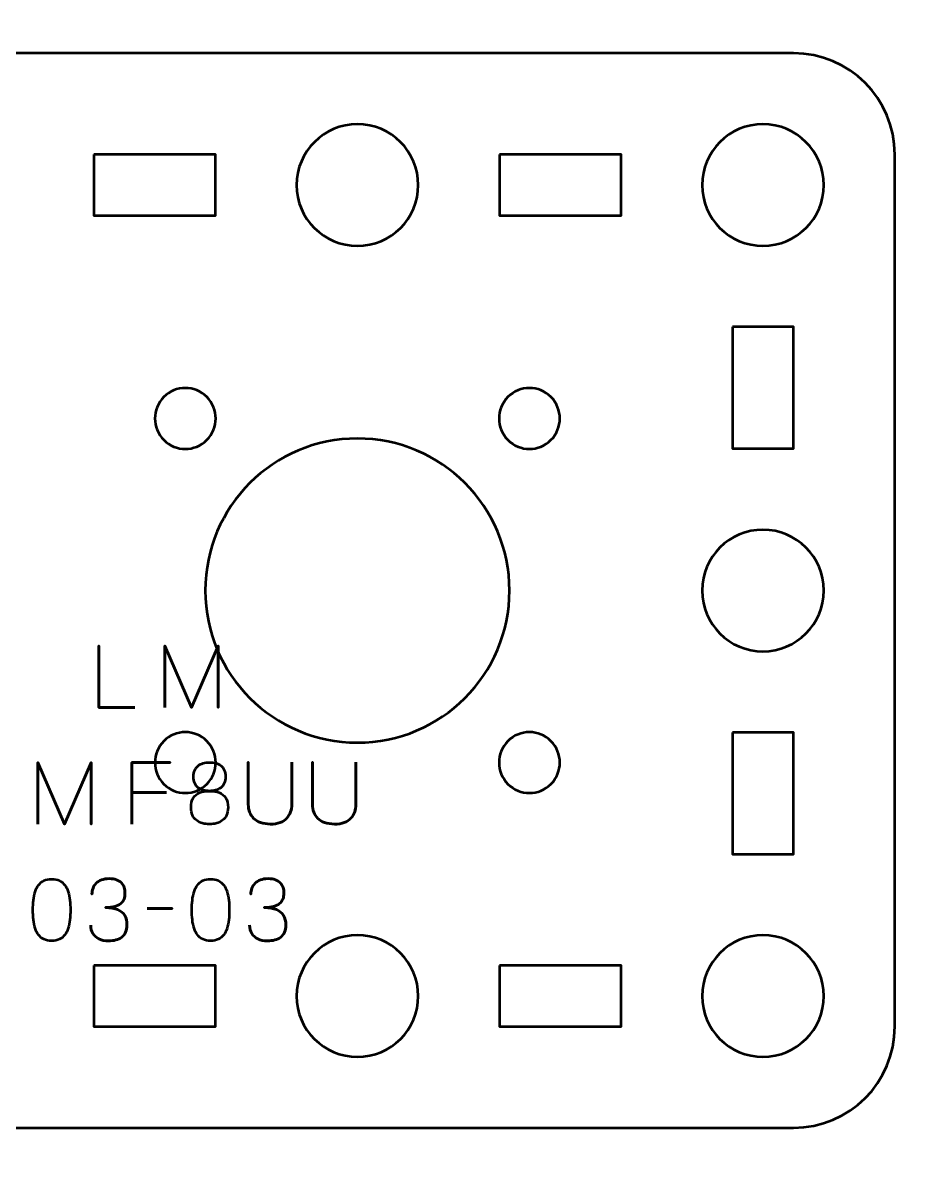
# Model space of a CAD drawing. Header units: centimetres. Extents: x -21 to 0, y -29.7 to 0.
# Drawn here: x -17.75 to -13.3, y -22.77 to -17.15 of the extents above; entities that cross this region are included whole.
import ezdxf

# ---------------------------------------------------------------- set-up
doc = ezdxf.new("R2010")
doc.units = ezdxf.units.CM
doc.header["$MEASUREMENT"] = 0
doc.layers.add('Layer 1', color=7, linetype='Continuous')

msp = doc.modelspace()

# ---------------------------------------------------------------- linework, layer by layer
at = {"layer": 'Layer 1', "color": 22, "lineweight": 53}
msp.add_open_spline([(-21.00003, -29.19995), (-21.00003, -29.19995), (-21.00003, -0.49992), (-21.00003, -0.49992), (-21.00003, -0.49992), (-21.00003, -0.22295), (-20.77694, 0.00004), (-20.49994, 0.00004), (-20.49994, 0.00004), (-20.49994, 0.00004), (-0.50008, 0.00004), (-0.50008, 0.00004), (-0.50008, 0.00004), (-0.22294, 0.00004), (0.00002, -0.22295), (0.00002, -0.49992), (0.00002, -0.49992), (0.00002, -0.49992), (0.00002, -29.19995), (0.00002, -29.19995), (0.00002, -29.19995), (0.00002, -29.47695), (-0.22294, -29.70004), (-0.50008, -29.70004), (-0.50008, -29.70004), (-0.50008, -29.70004), (-20.49994, -29.70004), (-20.49994, -29.70004), (-20.49994, -29.70004), (-20.77694, -29.70004), (-21.00003, -29.47695), (-21.00003, -29.19995)], degree=3, knots=[0, 0, 0, 0, 0.125, 0.125, 0.125, 0.125, 0.25, 0.25, 0.25, 0.25, 0.375, 0.375, 0.375, 0.375, 0.5, 0.5, 0.5, 0.5, 0.625, 0.625, 0.625, 0.625, 0.75, 0.75, 0.75, 0.75, 0.875, 0.875, 0.875, 0.875, 1, 1, 1, 1], dxfattribs=at)
at = {"layer": 'Layer 1', "color": 114, "lineweight": 53}
msp.add_open_spline([(-18.24994, -17.3), (-18.24994, -17.3), (-13.95007, -17.3), (-13.95007, -17.3), (-13.95007, -17.3), (-13.67293, -17.3), (-13.44997, -17.52309), (-13.44997, -17.80009), (-13.44997, -17.80009), (-13.44997, -17.80009), (-13.44997, -22.09996), (-13.44997, -22.09996), (-13.44997, -22.09996), (-13.44997, -22.3771), (-13.67293, -22.60006), (-13.95007, -22.60006), (-13.95007, -22.60006), (-13.95007, -22.60006), (-18.24994, -22.60006), (-18.24994, -22.60006), (-18.24994, -22.60006), (-18.52694, -22.60006), (-18.75003, -22.3771), (-18.75003, -22.09996), (-18.75003, -22.09996), (-18.75003, -22.09996), (-18.75003, -17.80009), (-18.75003, -17.80009), (-18.75003, -17.80009), (-18.75003, -17.52309), (-18.52694, -17.3), (-18.24994, -17.3)], degree=3, knots=[0, 0, 0, 0, 0.125, 0.125, 0.125, 0.125, 0.25, 0.25, 0.25, 0.25, 0.375, 0.375, 0.375, 0.375, 0.5, 0.5, 0.5, 0.5, 0.625, 0.625, 0.625, 0.625, 0.75, 0.75, 0.75, 0.75, 0.875, 0.875, 0.875, 0.875, 1, 1, 1, 1], dxfattribs=at)
at = {"layer": 'Layer 1', "lineweight": 53}
for points in [[(-15.79993, -17.95003), (-15.79993, -18.1158), (-15.9343, -18.25003), (-16.09993, -18.25003), (-16.09993, -18.25003), (-16.2657, -18.25003), (-16.39993, -18.1158), (-16.39993, -17.95003), (-16.39993, -17.95003), (-16.39993, -17.78436), (-16.2657, -17.65002), (-16.09993, -17.65002), (-16.09993, -17.65002), (-15.9343, -17.65002), (-15.79993, -17.78436), (-15.79993, -17.95003)], [(-13.8, -17.95003), (-13.8, -18.1158), (-13.93433, -18.25003), (-14.1, -18.25003), (-14.1, -18.25003), (-14.26563, -18.25003), (-14.4, -18.1158), (-14.4, -17.95003), (-14.4, -17.95003), (-14.4, -17.78436), (-14.26563, -17.65002), (-14.1, -17.65002), (-14.1, -17.65002), (-13.93433, -17.65002), (-13.8, -17.78436), (-13.8, -17.95003)], [(-17.39999, -17.80009), (-17.39999, -17.80009), (-16.79998, -17.80009), (-16.79998, -17.80009), (-16.79998, -17.80009), (-16.79998, -17.80009), (-16.79998, -18.1001), (-16.79998, -18.1001), (-16.79998, -18.1001), (-16.79998, -18.1001), (-17.39999, -18.1001), (-17.39999, -18.1001), (-17.39999, -18.1001), (-17.39999, -18.1001), (-17.39999, -17.80009), (-17.39999, -17.80009)], [(-15.40002, -17.80009), (-15.40002, -17.80009), (-14.80002, -17.80009), (-14.80002, -17.80009), (-14.80002, -17.80009), (-14.80002, -17.80009), (-14.80002, -18.1001), (-14.80002, -18.1001), (-14.80002, -18.1001), (-14.80002, -18.1001), (-15.40002, -18.1001), (-15.40002, -18.1001), (-15.40002, -18.1001), (-15.40002, -18.1001), (-15.40002, -17.80009), (-15.40002, -17.80009)], [(-14.25007, -18.65004), (-14.25007, -18.65004), (-13.95007, -18.65004), (-13.95007, -18.65004), (-13.95007, -18.65004), (-13.95007, -18.65004), (-13.95007, -19.25005), (-13.95007, -19.25005), (-13.95007, -19.25005), (-13.95007, -19.25005), (-14.25007, -19.25005), (-14.25007, -19.25005), (-14.25007, -19.25005), (-14.25007, -19.25005), (-14.25007, -18.65004), (-14.25007, -18.65004)], [(-15.34993, -19.9501), (-15.34993, -20.36417), (-15.68586, -20.7001), (-16.09993, -20.7001), (-16.09993, -20.7001), (-16.51435, -20.7001), (-16.84993, -20.36417), (-16.84993, -19.9501), (-16.84993, -19.9501), (-16.84993, -19.53568), (-16.51435, -19.2001), (-16.09993, -19.2001), (-16.09993, -19.2001), (-15.68586, -19.2001), (-15.34993, -19.53568), (-15.34993, -19.9501)], [(-13.8, -19.9501), (-13.8, -20.11573), (-13.93433, -20.2501), (-14.1, -20.2501), (-14.1, -20.2501), (-14.26563, -20.2501), (-14.4, -20.11573), (-14.4, -19.9501), (-14.4, -19.9501), (-14.4, -19.78433), (-14.26563, -19.6501), (-14.1, -19.6501), (-14.1, -19.6501), (-13.93433, -19.6501), (-13.8, -19.78433), (-13.8, -19.9501)], [(-14.25007, -20.65001), (-14.25007, -20.65001), (-13.95007, -20.65001), (-13.95007, -20.65001), (-13.95007, -20.65001), (-13.95007, -20.65001), (-13.95007, -21.25001), (-13.95007, -21.25001), (-13.95007, -21.25001), (-13.95007, -21.25001), (-14.25007, -21.25001), (-14.25007, -21.25001), (-14.25007, -21.25001), (-14.25007, -21.25001), (-14.25007, -20.65001), (-14.25007, -20.65001)], [(-15.79993, -21.95003), (-15.79993, -22.1157), (-15.9343, -22.25003), (-16.09993, -22.25003), (-16.09993, -22.25003), (-16.2657, -22.25003), (-16.39993, -22.1157), (-16.39993, -21.95003), (-16.39993, -21.95003), (-16.39993, -21.7844), (-16.2657, -21.65003), (-16.09993, -21.65003), (-16.09993, -21.65003), (-15.9343, -21.65003), (-15.79993, -21.7844), (-15.79993, -21.95003)], [(-13.8, -21.95003), (-13.8, -22.1157), (-13.93433, -22.25003), (-14.1, -22.25003), (-14.1, -22.25003), (-14.26563, -22.25003), (-14.4, -22.1157), (-14.4, -21.95003), (-14.4, -21.95003), (-14.4, -21.7844), (-14.26563, -21.65003), (-14.1, -21.65003), (-14.1, -21.65003), (-13.93433, -21.65003), (-13.8, -21.7844), (-13.8, -21.95003)], [(-17.39999, -21.79996), (-17.39999, -21.79996), (-16.79998, -21.79996), (-16.79998, -21.79996), (-16.79998, -21.79996), (-16.79998, -21.79996), (-16.79998, -22.09996), (-16.79998, -22.09996), (-16.79998, -22.09996), (-16.79998, -22.09996), (-17.39999, -22.09996), (-17.39999, -22.09996), (-17.39999, -22.09996), (-17.39999, -22.09996), (-17.39999, -21.79996), (-17.39999, -21.79996)], [(-15.40002, -21.79996), (-15.40002, -21.79996), (-14.80002, -21.79996), (-14.80002, -21.79996), (-14.80002, -21.79996), (-14.80002, -21.79996), (-14.80002, -22.09996), (-14.80002, -22.09996), (-14.80002, -22.09996), (-14.80002, -22.09996), (-15.40002, -22.09996), (-15.40002, -22.09996), (-15.40002, -22.09996), (-15.40002, -22.09996), (-15.40002, -21.79996), (-15.40002, -21.79996)]]:
    msp.add_open_spline(points, degree=3, knots=[0, 0, 0, 0, 0.25, 0.25, 0.25, 0.25, 0.5, 0.5, 0.5, 0.5, 0.75, 0.75, 0.75, 0.75, 1, 1, 1, 1], dxfattribs=at)
at = {"layer": 'Layer 1', "color": 250, "lineweight": 53}
for points in [[(-16.84247, -18.99545), (-16.7839, -19.05401), (-16.7839, -19.14901), (-16.84247, -19.20758), (-16.84247, -19.20758), (-16.90104, -19.26615), (-16.99604, -19.26615), (-17.0546, -19.20758), (-17.0546, -19.20758), (-17.11317, -19.14901), (-17.11317, -19.05401), (-17.0546, -18.99545), (-17.0546, -18.99545), (-16.99604, -18.93688), (-16.90104, -18.93688), (-16.84247, -18.99545)], [(-15.35755, -18.99545), (-15.29898, -18.93688), (-15.20398, -18.93688), (-15.14542, -18.99545), (-15.14542, -18.99545), (-15.08685, -19.05402), (-15.08685, -19.14901), (-15.14542, -19.20758), (-15.14542, -19.20758), (-15.20398, -19.26615), (-15.29898, -19.26615), (-15.35755, -19.20758), (-15.35755, -19.20758), (-15.41612, -19.14901), (-15.41612, -19.05402), (-15.35755, -18.99545)], [(-17.0546, -20.6925), (-16.99604, -20.63393), (-16.90104, -20.63393), (-16.84247, -20.6925), (-16.84247, -20.6925), (-16.7839, -20.75107), (-16.7839, -20.84607), (-16.84247, -20.90463), (-16.84247, -20.90463), (-16.90104, -20.9632), (-16.99604, -20.9632), (-17.0546, -20.90463), (-17.0546, -20.90463), (-17.11317, -20.84607), (-17.11317, -20.75107), (-17.0546, -20.6925)], [(-15.14542, -20.6925), (-15.08685, -20.75107), (-15.08685, -20.84607), (-15.14542, -20.90463), (-15.14542, -20.90463), (-15.20399, -20.9632), (-15.29898, -20.9632), (-15.35755, -20.90463), (-15.35755, -20.90463), (-15.41612, -20.84607), (-15.41612, -20.75107), (-15.35755, -20.6925), (-15.35755, -20.6925), (-15.29898, -20.63393), (-15.20399, -20.63393), (-15.14542, -20.6925)]]:
    msp.add_open_spline(points, degree=3, knots=[0, 0, 0, 0, 0.25, 0.25, 0.25, 0.25, 0.5, 0.5, 0.5, 0.5, 0.75, 0.75, 0.75, 0.75, 1, 1, 1, 1], dxfattribs=at)
at = {"layer": 'Layer 1', "color": 30, "lineweight": 53}
for points, knots in [([(-17.19673, -20.52733), (-17.19673, -20.52733), (-17.37495, -20.52733), (-17.37495, -20.52733), (-17.37495, -20.52733), (-17.37495, -20.52733), (-17.37495, -20.22211), (-17.37495, -20.22211), (-17.37495, -20.22211), (-17.37495, -20.22211), (-17.37495, -20.52733), (-17.37495, -20.52733), (-17.37495, -20.52733), (-17.37495, -20.52733), (-17.19673, -20.52733), (-17.19673, -20.52733)], [0, 0, 0, 0, 0.25, 0.25, 0.25, 0.25, 0.5, 0.5, 0.5, 0.5, 0.75, 0.75, 0.75, 0.75, 1, 1, 1, 1]), ([(-17.04899, -20.52733), (-17.04899, -20.52733), (-17.04899, -20.22211), (-17.04899, -20.22211), (-17.04899, -20.22211), (-17.04899, -20.22211), (-16.91776, -20.52733), (-16.91776, -20.52733), (-16.91776, -20.52733), (-16.91776, -20.52733), (-16.7861, -20.22211), (-16.7861, -20.22211), (-16.7861, -20.22211), (-16.7861, -20.22211), (-16.7861, -20.52733), (-16.7861, -20.52733), (-16.7861, -20.52733), (-16.7861, -20.52733), (-16.7861, -20.22211), (-16.7861, -20.22211), (-16.7861, -20.22211), (-16.7861, -20.22211), (-16.91776, -20.52733), (-16.91776, -20.52733), (-16.91776, -20.52733), (-16.91776, -20.52733), (-17.04899, -20.22211), (-17.04899, -20.22211), (-17.04899, -20.22211), (-17.04899, -20.22211), (-17.04899, -20.52733), (-17.04899, -20.52733)], [0, 0, 0, 0, 0.125, 0.125, 0.125, 0.125, 0.25, 0.25, 0.25, 0.25, 0.375, 0.375, 0.375, 0.375, 0.5, 0.5, 0.5, 0.5, 0.625, 0.625, 0.625, 0.625, 0.75, 0.75, 0.75, 0.75, 0.875, 0.875, 0.875, 0.875, 1, 1, 1, 1]), ([(-17.67531, -21.10264), (-17.67531, -21.10264), (-17.67531, -20.79742), (-17.67531, -20.79742), (-17.67531, -20.79742), (-17.67531, -20.79742), (-17.54408, -21.10264), (-17.54408, -21.10264), (-17.54408, -21.10264), (-17.54408, -21.10264), (-17.41242, -20.79742), (-17.41242, -20.79742), (-17.41242, -20.79742), (-17.41242, -20.79742), (-17.41242, -21.10264), (-17.41242, -21.10264), (-17.41242, -21.10264), (-17.41242, -21.10264), (-17.41242, -20.79742), (-17.41242, -20.79742), (-17.41242, -20.79742), (-17.41242, -20.79742), (-17.54408, -21.10264), (-17.54408, -21.10264), (-17.54408, -21.10264), (-17.54408, -21.10264), (-17.67531, -20.79742), (-17.67531, -20.79742), (-17.67531, -20.79742), (-17.67531, -20.79742), (-17.67531, -21.10264), (-17.67531, -21.10264)], [0, 0, 0, 0, 0.125, 0.125, 0.125, 0.125, 0.25, 0.25, 0.25, 0.25, 0.375, 0.375, 0.375, 0.375, 0.5, 0.5, 0.5, 0.5, 0.625, 0.625, 0.625, 0.625, 0.75, 0.75, 0.75, 0.75, 0.875, 0.875, 0.875, 0.875, 1, 1, 1, 1]), ([(-17.21261, -21.10264), (-17.21261, -21.10264), (-17.21261, -20.79742), (-17.21261, -20.79742), (-17.21261, -20.79742), (-17.21261, -20.79742), (-17.02338, -20.79742), (-17.02338, -20.79742), (-17.02338, -20.79742), (-17.02338, -20.79742), (-17.21261, -20.79742), (-17.21261, -20.79742), (-17.21261, -20.79742), (-17.21261, -20.79742), (-17.21261, -21.10264), (-17.21261, -21.10264)], [0, 0, 0, 0, 0.25, 0.25, 0.25, 0.25, 0.5, 0.5, 0.5, 0.5, 0.75, 0.75, 0.75, 0.75, 1, 1, 1, 1]), ([(-16.82949, -20.93881), (-16.81863, -20.93881), (-16.80847, -20.93754), (-16.79894, -20.935), (-16.79894, -20.935), (-16.78949, -20.93239), (-16.78116, -20.9283), (-16.7739, -20.92272), (-16.7739, -20.92272), (-16.7667, -20.91715), (-16.76106, -20.90988), (-16.75696, -20.90092), (-16.75696, -20.90092), (-16.75287, -20.89203), (-16.75083, -20.88124), (-16.75076, -20.86854), (-16.75076, -20.86854), (-16.75083, -20.85584), (-16.7528, -20.84497), (-16.75668, -20.83594), (-16.75668, -20.83594), (-16.76056, -20.82691), (-16.76607, -20.8195), (-16.77312, -20.81379), (-16.77312, -20.81379), (-16.78018, -20.80814), (-16.7885, -20.80398), (-16.7981, -20.80137), (-16.7981, -20.80137), (-16.80762, -20.79876), (-16.81814, -20.79763), (-16.82949, -20.79784), (-16.82949, -20.79784), (-16.84085, -20.79798), (-16.85137, -20.79947), (-16.86089, -20.80208), (-16.86089, -20.80208), (-16.87049, -20.80476), (-16.87881, -20.80885), (-16.88587, -20.81442), (-16.88587, -20.81442), (-16.89292, -20.82), (-16.89843, -20.82726), (-16.90231, -20.83615), (-16.90231, -20.83615), (-16.90619, -20.84511), (-16.90816, -20.85584), (-16.90823, -20.86854), (-16.90823, -20.86854), (-16.90816, -20.88124), (-16.90612, -20.89203), (-16.90202, -20.90092), (-16.90202, -20.90092), (-16.89793, -20.90988), (-16.89229, -20.91715), (-16.88502, -20.92272), (-16.88502, -20.92272), (-16.87782, -20.9283), (-16.8695, -20.93239), (-16.86004, -20.935), (-16.86004, -20.935), (-16.85052, -20.93754), (-16.84036, -20.93881), (-16.82949, -20.93881)], [0, 0, 0, 0, 0.0625, 0.0625, 0.0625, 0.0625, 0.125, 0.125, 0.125, 0.125, 0.1875, 0.1875, 0.1875, 0.1875, 0.25, 0.25, 0.25, 0.25, 0.3125, 0.3125, 0.3125, 0.3125, 0.375, 0.375, 0.375, 0.375, 0.4375, 0.4375, 0.4375, 0.4375, 0.5, 0.5, 0.5, 0.5, 0.5625, 0.5625, 0.5625, 0.5625, 0.625, 0.625, 0.625, 0.625, 0.6875, 0.6875, 0.6875, 0.6875, 0.75, 0.75, 0.75, 0.75, 0.8125, 0.8125, 0.8125, 0.8125, 0.875, 0.875, 0.875, 0.875, 0.9375, 0.9375, 0.9375, 0.9375, 1, 1, 1, 1]), ([(-16.82949, -20.93881), (-16.81863, -20.93881), (-16.80847, -20.93754), (-16.79894, -20.935), (-16.79894, -20.935), (-16.78949, -20.93239), (-16.78116, -20.9283), (-16.7739, -20.92272), (-16.7739, -20.92272), (-16.7667, -20.91715), (-16.76106, -20.90988), (-16.75696, -20.90092), (-16.75696, -20.90092), (-16.75287, -20.89203), (-16.75083, -20.88124), (-16.75076, -20.86854), (-16.75076, -20.86854), (-16.75083, -20.85584), (-16.7528, -20.84497), (-16.75668, -20.83594), (-16.75668, -20.83594), (-16.76056, -20.82691), (-16.76607, -20.8195), (-16.77312, -20.81379), (-16.77312, -20.81379), (-16.78018, -20.80814), (-16.7885, -20.80398), (-16.7981, -20.80137), (-16.7981, -20.80137), (-16.80762, -20.79876), (-16.81814, -20.79763), (-16.82949, -20.79784), (-16.82949, -20.79784), (-16.84085, -20.79798), (-16.85137, -20.79947), (-16.86089, -20.80208), (-16.86089, -20.80208), (-16.87049, -20.80476), (-16.87881, -20.80885), (-16.88587, -20.81442), (-16.88587, -20.81442), (-16.89292, -20.82), (-16.89843, -20.82726), (-16.90231, -20.83615), (-16.90231, -20.83615), (-16.90619, -20.84511), (-16.90816, -20.85584), (-16.90823, -20.86854), (-16.90823, -20.86854), (-16.90816, -20.88124), (-16.90612, -20.89203), (-16.90202, -20.90092), (-16.90202, -20.90092), (-16.89793, -20.90988), (-16.89229, -20.91715), (-16.88502, -20.92272), (-16.88502, -20.92272), (-16.87782, -20.9283), (-16.8695, -20.93239), (-16.86004, -20.935), (-16.86004, -20.935), (-16.85052, -20.93754), (-16.84036, -20.93881), (-16.82949, -20.93881)], [0, 0, 0, 0, 0.0625, 0.0625, 0.0625, 0.0625, 0.125, 0.125, 0.125, 0.125, 0.1875, 0.1875, 0.1875, 0.1875, 0.25, 0.25, 0.25, 0.25, 0.3125, 0.3125, 0.3125, 0.3125, 0.375, 0.375, 0.375, 0.375, 0.4375, 0.4375, 0.4375, 0.4375, 0.5, 0.5, 0.5, 0.5, 0.5625, 0.5625, 0.5625, 0.5625, 0.625, 0.625, 0.625, 0.625, 0.6875, 0.6875, 0.6875, 0.6875, 0.75, 0.75, 0.75, 0.75, 0.8125, 0.8125, 0.8125, 0.8125, 0.875, 0.875, 0.875, 0.875, 0.9375, 0.9375, 0.9375, 0.9375, 1, 1, 1, 1]), ([(-16.42352, -20.797), (-16.42352, -20.79707), (-16.42352, -20.79939), (-16.42352, -20.80391), (-16.42352, -20.80391), (-16.42352, -20.80836), (-16.42352, -20.81456), (-16.42352, -20.82247), (-16.42352, -20.82247), (-16.42352, -20.83037), (-16.42352, -20.8394), (-16.42352, -20.84963), (-16.42352, -20.84963), (-16.42352, -20.85986), (-16.42352, -20.87073), (-16.42352, -20.8823), (-16.42352, -20.8823), (-16.42352, -20.89387), (-16.42352, -20.90551), (-16.42352, -20.91736), (-16.42352, -20.91736), (-16.42352, -20.92915), (-16.42352, -20.94058), (-16.42352, -20.95165), (-16.42352, -20.95165), (-16.42352, -20.96273), (-16.42352, -20.97289), (-16.42352, -20.98213), (-16.42352, -20.98213), (-16.42352, -20.99145), (-16.42352, -20.99928), (-16.42352, -21.0057), (-16.42352, -21.0057), (-16.42352, -21.01854), (-16.4255, -21.03067), (-16.42959, -21.04224), (-16.42959, -21.04224), (-16.43368, -21.05382), (-16.43996, -21.06412), (-16.4485, -21.07315), (-16.4485, -21.07315), (-16.45704, -21.08218), (-16.46797, -21.08931), (-16.48138, -21.09446), (-16.48138, -21.09446), (-16.49478, -21.09961), (-16.51073, -21.10222), (-16.52935, -21.10222), (-16.52935, -21.10222), (-16.54798, -21.10179), (-16.56414, -21.09911), (-16.57776, -21.09417), (-16.57776, -21.09417), (-16.59144, -21.08916), (-16.60273, -21.08232), (-16.61169, -21.07364), (-16.61169, -21.07364), (-16.62065, -21.06496), (-16.62728, -21.0548), (-16.63166, -21.0433), (-16.63166, -21.0433), (-16.63596, -21.03173), (-16.63815, -21.01924), (-16.63815, -21.0057), (-16.63815, -21.0057), (-16.63815, -21.0057), (-16.63815, -20.797), (-16.63815, -20.797), (-16.63815, -20.797), (-16.63815, -20.797), (-16.63815, -21.0057), (-16.63815, -21.0057), (-16.63815, -21.0057), (-16.63815, -21.01924), (-16.63596, -21.03173), (-16.63166, -21.0433), (-16.63166, -21.0433), (-16.62728, -21.0548), (-16.62065, -21.06496), (-16.61169, -21.07364), (-16.61169, -21.07364), (-16.60273, -21.08232), (-16.59144, -21.08916), (-16.57776, -21.09417), (-16.57776, -21.09417), (-16.56414, -21.09911), (-16.54798, -21.10179), (-16.52935, -21.10222), (-16.52935, -21.10222), (-16.51073, -21.10222), (-16.49478, -21.09961), (-16.48138, -21.09446), (-16.48138, -21.09446), (-16.46797, -21.08931), (-16.45704, -21.08218), (-16.4485, -21.07315), (-16.4485, -21.07315), (-16.43996, -21.06412), (-16.43368, -21.05382), (-16.42959, -21.04224), (-16.42959, -21.04224), (-16.4255, -21.03067), (-16.42352, -21.01854), (-16.42352, -21.0057), (-16.42352, -21.0057), (-16.42352, -20.99928), (-16.42352, -20.99145), (-16.42352, -20.98213), (-16.42352, -20.98213), (-16.42352, -20.97289), (-16.42352, -20.96273), (-16.42352, -20.95165), (-16.42352, -20.95165), (-16.42352, -20.94058), (-16.42352, -20.92915), (-16.42352, -20.91736), (-16.42352, -20.91736), (-16.42352, -20.90551), (-16.42352, -20.89387), (-16.42352, -20.8823), (-16.42352, -20.8823), (-16.42352, -20.87073), (-16.42352, -20.85986), (-16.42352, -20.84963), (-16.42352, -20.84963), (-16.42352, -20.8394), (-16.42352, -20.83037), (-16.42352, -20.82247), (-16.42352, -20.82247), (-16.42352, -20.81456), (-16.42352, -20.80836), (-16.42352, -20.80391), (-16.42352, -20.80391), (-16.42352, -20.79939), (-16.42352, -20.79707), (-16.42352, -20.797)], [0, 0, 0, 0, 0.0294118, 0.0294118, 0.0294118, 0.0294118, 0.0588235, 0.0588235, 0.0588235, 0.0588235, 0.0882353, 0.0882353, 0.0882353, 0.0882353, 0.1176471, 0.1176471, 0.1176471, 0.1176471, 0.1470588, 0.1470588, 0.1470588, 0.1470588, 0.1764706, 0.1764706, 0.1764706, 0.1764706, 0.2058824, 0.2058824, 0.2058824, 0.2058824, 0.2352941, 0.2352941, 0.2352941, 0.2352941, 0.2647059, 0.2647059, 0.2647059, 0.2647059, 0.2941176, 0.2941176, 0.2941176, 0.2941176, 0.3235294, 0.3235294, 0.3235294, 0.3235294, 0.3529412, 0.3529412, 0.3529412, 0.3529412, 0.3823529, 0.3823529, 0.3823529, 0.3823529, 0.4117647, 0.4117647, 0.4117647, 0.4117647, 0.4411765, 0.4411765, 0.4411765, 0.4411765, 0.4705882, 0.4705882, 0.4705882, 0.4705882, 0.5, 0.5, 0.5, 0.5, 0.5294118, 0.5294118, 0.5294118, 0.5294118, 0.5588235, 0.5588235, 0.5588235, 0.5588235, 0.5882353, 0.5882353, 0.5882353, 0.5882353, 0.6176471, 0.6176471, 0.6176471, 0.6176471, 0.6470588, 0.6470588, 0.6470588, 0.6470588, 0.6764706, 0.6764706, 0.6764706, 0.6764706, 0.7058824, 0.7058824, 0.7058824, 0.7058824, 0.7352941, 0.7352941, 0.7352941, 0.7352941, 0.7647059, 0.7647059, 0.7647059, 0.7647059, 0.7941176, 0.7941176, 0.7941176, 0.7941176, 0.8235294, 0.8235294, 0.8235294, 0.8235294, 0.8529412, 0.8529412, 0.8529412, 0.8529412, 0.8823529, 0.8823529, 0.8823529, 0.8823529, 0.9117647, 0.9117647, 0.9117647, 0.9117647, 0.9411765, 0.9411765, 0.9411765, 0.9411765, 0.9705882, 0.9705882, 0.9705882, 0.9705882, 1, 1, 1, 1]), ([(-16.10729, -20.797), (-16.10729, -20.79707), (-16.10729, -20.79939), (-16.10729, -20.80391), (-16.10729, -20.80391), (-16.10729, -20.80836), (-16.10729, -20.81456), (-16.10729, -20.82247), (-16.10729, -20.82247), (-16.10729, -20.83037), (-16.10729, -20.8394), (-16.10729, -20.84963), (-16.10729, -20.84963), (-16.10729, -20.85986), (-16.10729, -20.87073), (-16.10729, -20.8823), (-16.10729, -20.8823), (-16.10729, -20.89387), (-16.10729, -20.90551), (-16.10729, -20.91736), (-16.10729, -20.91736), (-16.10729, -20.92915), (-16.10729, -20.94058), (-16.10729, -20.95165), (-16.10729, -20.95165), (-16.10729, -20.96273), (-16.10729, -20.97289), (-16.10729, -20.98213), (-16.10729, -20.98213), (-16.10729, -20.99145), (-16.10729, -20.99928), (-16.10729, -21.0057), (-16.10729, -21.0057), (-16.10729, -21.01854), (-16.10927, -21.03067), (-16.11336, -21.04224), (-16.11336, -21.04224), (-16.11745, -21.05382), (-16.12373, -21.06412), (-16.13227, -21.07315), (-16.13227, -21.07315), (-16.14081, -21.08218), (-16.15174, -21.08931), (-16.16515, -21.09446), (-16.16515, -21.09446), (-16.17855, -21.09961), (-16.1945, -21.10222), (-16.21312, -21.10222), (-16.21312, -21.10222), (-16.23175, -21.10179), (-16.24791, -21.09911), (-16.26153, -21.09417), (-16.26153, -21.09417), (-16.27521, -21.08916), (-16.2865, -21.08232), (-16.29546, -21.07364), (-16.29546, -21.07364), (-16.30442, -21.06496), (-16.31105, -21.0548), (-16.31543, -21.0433), (-16.31543, -21.0433), (-16.31973, -21.03173), (-16.32192, -21.01924), (-16.32192, -21.0057), (-16.32192, -21.0057), (-16.32192, -21.0057), (-16.32192, -20.797), (-16.32192, -20.797), (-16.32192, -20.797), (-16.32192, -20.797), (-16.32192, -21.0057), (-16.32192, -21.0057), (-16.32192, -21.0057), (-16.32192, -21.01924), (-16.31973, -21.03173), (-16.31543, -21.0433), (-16.31543, -21.0433), (-16.31105, -21.0548), (-16.30442, -21.06496), (-16.29546, -21.07364), (-16.29546, -21.07364), (-16.2865, -21.08232), (-16.27521, -21.08916), (-16.26153, -21.09417), (-16.26153, -21.09417), (-16.24791, -21.09911), (-16.23175, -21.10179), (-16.21312, -21.10222), (-16.21312, -21.10222), (-16.1945, -21.10222), (-16.17855, -21.09961), (-16.16515, -21.09446), (-16.16515, -21.09446), (-16.15174, -21.08931), (-16.14081, -21.08218), (-16.13227, -21.07315), (-16.13227, -21.07315), (-16.12373, -21.06412), (-16.11745, -21.05382), (-16.11336, -21.04224), (-16.11336, -21.04224), (-16.10927, -21.03067), (-16.10729, -21.01854), (-16.10729, -21.0057), (-16.10729, -21.0057), (-16.10729, -20.99928), (-16.10729, -20.99145), (-16.10729, -20.98213), (-16.10729, -20.98213), (-16.10729, -20.97289), (-16.10729, -20.96273), (-16.10729, -20.95165), (-16.10729, -20.95165), (-16.10729, -20.94058), (-16.10729, -20.92915), (-16.10729, -20.91736), (-16.10729, -20.91736), (-16.10729, -20.90551), (-16.10729, -20.89387), (-16.10729, -20.8823), (-16.10729, -20.8823), (-16.10729, -20.87073), (-16.10729, -20.85986), (-16.10729, -20.84963), (-16.10729, -20.84963), (-16.10729, -20.8394), (-16.10729, -20.83037), (-16.10729, -20.82247), (-16.10729, -20.82247), (-16.10729, -20.81456), (-16.10729, -20.80836), (-16.10729, -20.80391), (-16.10729, -20.80391), (-16.10729, -20.79939), (-16.10729, -20.79707), (-16.10729, -20.797)], [0, 0, 0, 0, 0.0294118, 0.0294118, 0.0294118, 0.0294118, 0.0588235, 0.0588235, 0.0588235, 0.0588235, 0.0882353, 0.0882353, 0.0882353, 0.0882353, 0.1176471, 0.1176471, 0.1176471, 0.1176471, 0.1470588, 0.1470588, 0.1470588, 0.1470588, 0.1764706, 0.1764706, 0.1764706, 0.1764706, 0.2058824, 0.2058824, 0.2058824, 0.2058824, 0.2352941, 0.2352941, 0.2352941, 0.2352941, 0.2647059, 0.2647059, 0.2647059, 0.2647059, 0.2941176, 0.2941176, 0.2941176, 0.2941176, 0.3235294, 0.3235294, 0.3235294, 0.3235294, 0.3529412, 0.3529412, 0.3529412, 0.3529412, 0.3823529, 0.3823529, 0.3823529, 0.3823529, 0.4117647, 0.4117647, 0.4117647, 0.4117647, 0.4411765, 0.4411765, 0.4411765, 0.4411765, 0.4705882, 0.4705882, 0.4705882, 0.4705882, 0.5, 0.5, 0.5, 0.5, 0.5294118, 0.5294118, 0.5294118, 0.5294118, 0.5588235, 0.5588235, 0.5588235, 0.5588235, 0.5882353, 0.5882353, 0.5882353, 0.5882353, 0.6176471, 0.6176471, 0.6176471, 0.6176471, 0.6470588, 0.6470588, 0.6470588, 0.6470588, 0.6764706, 0.6764706, 0.6764706, 0.6764706, 0.7058824, 0.7058824, 0.7058824, 0.7058824, 0.7352941, 0.7352941, 0.7352941, 0.7352941, 0.7647059, 0.7647059, 0.7647059, 0.7647059, 0.7941176, 0.7941176, 0.7941176, 0.7941176, 0.8235294, 0.8235294, 0.8235294, 0.8235294, 0.8529412, 0.8529412, 0.8529412, 0.8529412, 0.8823529, 0.8823529, 0.8823529, 0.8823529, 0.9117647, 0.9117647, 0.9117647, 0.9117647, 0.9411765, 0.9411765, 0.9411765, 0.9411765, 0.9705882, 0.9705882, 0.9705882, 0.9705882, 1, 1, 1, 1]), ([(-17.04074, -20.94558), (-17.04074, -20.94558), (-17.21261, -20.94558), (-17.21261, -20.94558), (-17.21261, -20.94558), (-17.21261, -20.94558), (-17.04074, -20.94558), (-17.04074, -20.94558)], [0, 0, 0, 0, 0.5, 0.5, 0.5, 0.5, 1, 1, 1, 1]), ([(-16.82949, -21.10264), (-16.81679, -21.10264), (-16.80494, -21.10116), (-16.79393, -21.09805), (-16.79393, -21.09805), (-16.78293, -21.09495), (-16.77326, -21.09008), (-16.76487, -21.08345), (-16.76487, -21.08345), (-16.75654, -21.07689), (-16.74998, -21.06842), (-16.74525, -21.05798), (-16.74525, -21.05798), (-16.74052, -21.04761), (-16.73813, -21.03512), (-16.73806, -21.02051), (-16.73806, -21.02051), (-16.7382, -21.00111), (-16.74201, -20.98538), (-16.74956, -20.97338), (-16.74956, -20.97338), (-16.7571, -20.96132), (-16.76769, -20.95257), (-16.78131, -20.947), (-16.78131, -20.947), (-16.79499, -20.94149), (-16.81101, -20.93874), (-16.82949, -20.93881), (-16.82949, -20.93881), (-16.84791, -20.93874), (-16.864, -20.94149), (-16.87754, -20.947), (-16.87754, -20.947), (-16.89116, -20.95257), (-16.90167, -20.96132), (-16.90915, -20.97338), (-16.90915, -20.97338), (-16.91663, -20.98538), (-16.92044, -21.00111), (-16.92051, -21.02051), (-16.92051, -21.02051), (-16.92044, -21.03512), (-16.91804, -21.04761), (-16.91331, -21.05798), (-16.91331, -21.05798), (-16.90859, -21.06842), (-16.9021, -21.07689), (-16.8937, -21.08345), (-16.8937, -21.08345), (-16.88537, -21.09008), (-16.87578, -21.09495), (-16.86477, -21.09805), (-16.86477, -21.09805), (-16.85384, -21.10116), (-16.84205, -21.10264), (-16.82949, -21.10264)], [0, 0, 0, 0, 0.0714286, 0.0714286, 0.0714286, 0.0714286, 0.1428571, 0.1428571, 0.1428571, 0.1428571, 0.2142857, 0.2142857, 0.2142857, 0.2142857, 0.2857143, 0.2857143, 0.2857143, 0.2857143, 0.3571429, 0.3571429, 0.3571429, 0.3571429, 0.4285714, 0.4285714, 0.4285714, 0.4285714, 0.5, 0.5, 0.5, 0.5, 0.5714286, 0.5714286, 0.5714286, 0.5714286, 0.6428571, 0.6428571, 0.6428571, 0.6428571, 0.7142857, 0.7142857, 0.7142857, 0.7142857, 0.7857143, 0.7857143, 0.7857143, 0.7857143, 0.8571429, 0.8571429, 0.8571429, 0.8571429, 0.9285714, 0.9285714, 0.9285714, 0.9285714, 1, 1, 1, 1]), ([(-16.82949, -21.10264), (-16.81679, -21.10264), (-16.80494, -21.10116), (-16.79393, -21.09805), (-16.79393, -21.09805), (-16.78293, -21.09495), (-16.77326, -21.09008), (-16.76487, -21.08345), (-16.76487, -21.08345), (-16.75654, -21.07689), (-16.74998, -21.06842), (-16.74525, -21.05798), (-16.74525, -21.05798), (-16.74052, -21.04761), (-16.73813, -21.03512), (-16.73806, -21.02051), (-16.73806, -21.02051), (-16.7382, -21.00111), (-16.74201, -20.98538), (-16.74956, -20.97338), (-16.74956, -20.97338), (-16.7571, -20.96132), (-16.76769, -20.95257), (-16.78131, -20.947), (-16.78131, -20.947), (-16.79499, -20.94149), (-16.81101, -20.93874), (-16.82949, -20.93881), (-16.82949, -20.93881), (-16.84791, -20.93874), (-16.864, -20.94149), (-16.87754, -20.947), (-16.87754, -20.947), (-16.89116, -20.95257), (-16.90167, -20.96132), (-16.90915, -20.97338), (-16.90915, -20.97338), (-16.91663, -20.98538), (-16.92044, -21.00111), (-16.92051, -21.02051), (-16.92051, -21.02051), (-16.92044, -21.03512), (-16.91804, -21.04761), (-16.91331, -21.05798), (-16.91331, -21.05798), (-16.90859, -21.06842), (-16.9021, -21.07689), (-16.8937, -21.08345), (-16.8937, -21.08345), (-16.88537, -21.09008), (-16.87578, -21.09495), (-16.86477, -21.09805), (-16.86477, -21.09805), (-16.85384, -21.10116), (-16.84205, -21.10264), (-16.82949, -21.10264)], [0, 0, 0, 0, 0.0714286, 0.0714286, 0.0714286, 0.0714286, 0.1428571, 0.1428571, 0.1428571, 0.1428571, 0.2142857, 0.2142857, 0.2142857, 0.2142857, 0.2857143, 0.2857143, 0.2857143, 0.2857143, 0.3571429, 0.3571429, 0.3571429, 0.3571429, 0.4285714, 0.4285714, 0.4285714, 0.4285714, 0.5, 0.5, 0.5, 0.5, 0.5714286, 0.5714286, 0.5714286, 0.5714286, 0.6428571, 0.6428571, 0.6428571, 0.6428571, 0.7142857, 0.7142857, 0.7142857, 0.7142857, 0.7857143, 0.7857143, 0.7857143, 0.7857143, 0.8571429, 0.8571429, 0.8571429, 0.8571429, 0.9285714, 0.9285714, 0.9285714, 0.9285714, 1, 1, 1, 1]), ([(-17.41496, -21.60133), (-17.41489, -21.61657), (-17.41136, -21.62983), (-17.40438, -21.64133), (-17.40438, -21.64133), (-17.39739, -21.65276), (-17.38744, -21.66172), (-17.37446, -21.66814), (-17.37446, -21.66814), (-17.36148, -21.67456), (-17.34589, -21.67781), (-17.32775, -21.67795), (-17.32775, -21.67795), (-17.31414, -21.67795), (-17.30179, -21.67654), (-17.29057, -21.67358), (-17.29057, -21.67358), (-17.27942, -21.67061), (-17.26983, -21.66603), (-17.26171, -21.65975), (-17.26171, -21.65975), (-17.2536, -21.65347), (-17.24739, -21.64535), (-17.24295, -21.63548), (-17.24295, -21.63548), (-17.23857, -21.62553), (-17.23639, -21.6136), (-17.23632, -21.59963), (-17.23632, -21.59963), (-17.23624, -21.58101), (-17.24005, -21.56527), (-17.2476, -21.5525), (-17.2476, -21.5525), (-17.25515, -21.53973), (-17.26687, -21.53014), (-17.2826, -21.52358), (-17.2826, -21.52358), (-17.29833, -21.51701), (-17.31851, -21.5137), (-17.34299, -21.5137), (-17.34299, -21.5137), (-17.32472, -21.51377), (-17.30941, -21.51208), (-17.29692, -21.50862), (-17.29692, -21.50862), (-17.2845, -21.50516), (-17.27456, -21.50029), (-17.26708, -21.49394), (-17.26708, -21.49394), (-17.2596, -21.48766), (-17.25417, -21.48018), (-17.25092, -21.47158), (-17.25092, -21.47158), (-17.2476, -21.46304), (-17.24598, -21.45366), (-17.24605, -21.44343), (-17.24605, -21.44343), (-17.24598, -21.43319), (-17.24739, -21.42374), (-17.25021, -21.41499), (-17.25021, -21.41499), (-17.25297, -21.40624), (-17.25748, -21.39855), (-17.26362, -21.39199), (-17.26362, -21.39199), (-17.26976, -21.38543), (-17.27787, -21.38028), (-17.28782, -21.37661), (-17.28782, -21.37661), (-17.29784, -21.37294), (-17.31005, -21.37111), (-17.32437, -21.37104), (-17.32437, -21.37104), (-17.33862, -21.37111), (-17.35111, -21.37322), (-17.36169, -21.37732), (-17.36169, -21.37732), (-17.37235, -21.38141), (-17.38109, -21.38698), (-17.38815, -21.39411), (-17.38815, -21.39411), (-17.39513, -21.40123), (-17.40036, -21.40935), (-17.40381, -21.41852), (-17.40381, -21.41852), (-17.40734, -21.42769), (-17.40903, -21.43743), (-17.40903, -21.44766), (-17.40903, -21.44766), (-17.40903, -21.43743), (-17.40734, -21.42769), (-17.40381, -21.41852), (-17.40381, -21.41852), (-17.40036, -21.40935), (-17.39513, -21.40123), (-17.38815, -21.39411), (-17.38815, -21.39411), (-17.38109, -21.38698), (-17.37235, -21.38141), (-17.36169, -21.37732), (-17.36169, -21.37732), (-17.35111, -21.37322), (-17.33862, -21.37111), (-17.32437, -21.37104), (-17.32437, -21.37104), (-17.31005, -21.37111), (-17.29784, -21.37294), (-17.28782, -21.37661), (-17.28782, -21.37661), (-17.27787, -21.38028), (-17.26976, -21.38543), (-17.26362, -21.39199), (-17.26362, -21.39199), (-17.25748, -21.39855), (-17.25297, -21.40624), (-17.25021, -21.41499), (-17.25021, -21.41499), (-17.24739, -21.42374), (-17.24598, -21.43319), (-17.24605, -21.44343), (-17.24605, -21.44343), (-17.24598, -21.45366), (-17.2476, -21.46304), (-17.25092, -21.47158), (-17.25092, -21.47158), (-17.25417, -21.48018), (-17.2596, -21.48766), (-17.26708, -21.49394), (-17.26708, -21.49394), (-17.27456, -21.50029), (-17.2845, -21.50516), (-17.29692, -21.50862), (-17.29692, -21.50862), (-17.30941, -21.51208), (-17.32472, -21.51377), (-17.34299, -21.5137), (-17.34299, -21.5137), (-17.31851, -21.5137), (-17.29833, -21.51701), (-17.2826, -21.52358), (-17.2826, -21.52358), (-17.26687, -21.53014), (-17.25515, -21.53973), (-17.2476, -21.5525), (-17.2476, -21.5525), (-17.24005, -21.56527), (-17.23624, -21.58101), (-17.23632, -21.59963), (-17.23632, -21.59963), (-17.23639, -21.6136), (-17.23857, -21.62553), (-17.24295, -21.63548), (-17.24295, -21.63548), (-17.24739, -21.64535), (-17.2536, -21.65347), (-17.26171, -21.65975), (-17.26171, -21.65975), (-17.26983, -21.66603), (-17.27942, -21.67061), (-17.29057, -21.67358), (-17.29057, -21.67358), (-17.30179, -21.67654), (-17.31414, -21.67795), (-17.32775, -21.67795), (-17.32775, -21.67795), (-17.34589, -21.67781), (-17.36148, -21.67456), (-17.37446, -21.66814), (-17.37446, -21.66814), (-17.38744, -21.66172), (-17.39739, -21.65276), (-17.40438, -21.64133), (-17.40438, -21.64133), (-17.41136, -21.62983), (-17.41489, -21.61657), (-17.41496, -21.60133)], [0, 0, 0, 0, 0.0227273, 0.0227273, 0.0227273, 0.0227273, 0.0454545, 0.0454545, 0.0454545, 0.0454545, 0.0681818, 0.0681818, 0.0681818, 0.0681818, 0.0909091, 0.0909091, 0.0909091, 0.0909091, 0.1136364, 0.1136364, 0.1136364, 0.1136364, 0.1363636, 0.1363636, 0.1363636, 0.1363636, 0.1590909, 0.1590909, 0.1590909, 0.1590909, 0.1818182, 0.1818182, 0.1818182, 0.1818182, 0.2045455, 0.2045455, 0.2045455, 0.2045455, 0.2272727, 0.2272727, 0.2272727, 0.2272727, 0.25, 0.25, 0.25, 0.25, 0.2727273, 0.2727273, 0.2727273, 0.2727273, 0.2954545, 0.2954545, 0.2954545, 0.2954545, 0.3181818, 0.3181818, 0.3181818, 0.3181818, 0.3409091, 0.3409091, 0.3409091, 0.3409091, 0.3636364, 0.3636364, 0.3636364, 0.3636364, 0.3863636, 0.3863636, 0.3863636, 0.3863636, 0.4090909, 0.4090909, 0.4090909, 0.4090909, 0.4318182, 0.4318182, 0.4318182, 0.4318182, 0.4545455, 0.4545455, 0.4545455, 0.4545455, 0.4772727, 0.4772727, 0.4772727, 0.4772727, 0.5, 0.5, 0.5, 0.5, 0.5227273, 0.5227273, 0.5227273, 0.5227273, 0.5454545, 0.5454545, 0.5454545, 0.5454545, 0.5681818, 0.5681818, 0.5681818, 0.5681818, 0.5909091, 0.5909091, 0.5909091, 0.5909091, 0.6136364, 0.6136364, 0.6136364, 0.6136364, 0.6363636, 0.6363636, 0.6363636, 0.6363636, 0.6590909, 0.6590909, 0.6590909, 0.6590909, 0.6818182, 0.6818182, 0.6818182, 0.6818182, 0.7045455, 0.7045455, 0.7045455, 0.7045455, 0.7272727, 0.7272727, 0.7272727, 0.7272727, 0.75, 0.75, 0.75, 0.75, 0.7727273, 0.7727273, 0.7727273, 0.7727273, 0.7954545, 0.7954545, 0.7954545, 0.7954545, 0.8181818, 0.8181818, 0.8181818, 0.8181818, 0.8409091, 0.8409091, 0.8409091, 0.8409091, 0.8636364, 0.8636364, 0.8636364, 0.8636364, 0.8863636, 0.8863636, 0.8863636, 0.8863636, 0.9090909, 0.9090909, 0.9090909, 0.9090909, 0.9318182, 0.9318182, 0.9318182, 0.9318182, 0.9545455, 0.9545455, 0.9545455, 0.9545455, 0.9772727, 0.9772727, 0.9772727, 0.9772727, 1, 1, 1, 1]), ([(-16.63138, -21.60133), (-16.63131, -21.61657), (-16.62778, -21.62983), (-16.6208, -21.64133), (-16.6208, -21.64133), (-16.61381, -21.65276), (-16.60386, -21.66172), (-16.59088, -21.66814), (-16.59088, -21.66814), (-16.5779, -21.67456), (-16.56231, -21.67781), (-16.54417, -21.67795), (-16.54417, -21.67795), (-16.53056, -21.67795), (-16.51821, -21.67654), (-16.50699, -21.67358), (-16.50699, -21.67358), (-16.49584, -21.67061), (-16.48625, -21.66603), (-16.47813, -21.65975), (-16.47813, -21.65975), (-16.47002, -21.65347), (-16.46381, -21.64535), (-16.45937, -21.63548), (-16.45937, -21.63548), (-16.45499, -21.62553), (-16.45281, -21.6136), (-16.45274, -21.59963), (-16.45274, -21.59963), (-16.45266, -21.58101), (-16.45647, -21.56527), (-16.46402, -21.5525), (-16.46402, -21.5525), (-16.47157, -21.53973), (-16.48329, -21.53014), (-16.49902, -21.52358), (-16.49902, -21.52358), (-16.51475, -21.51701), (-16.53493, -21.5137), (-16.55941, -21.5137), (-16.55941, -21.5137), (-16.54114, -21.51377), (-16.52583, -21.51208), (-16.51334, -21.50862), (-16.51334, -21.50862), (-16.50092, -21.50516), (-16.49098, -21.50029), (-16.4835, -21.49394), (-16.4835, -21.49394), (-16.47602, -21.48766), (-16.47059, -21.48018), (-16.46734, -21.47158), (-16.46734, -21.47158), (-16.46402, -21.46304), (-16.4624, -21.45366), (-16.46247, -21.44343), (-16.46247, -21.44343), (-16.4624, -21.43319), (-16.46381, -21.42374), (-16.46663, -21.41499), (-16.46663, -21.41499), (-16.46939, -21.40624), (-16.4739, -21.39855), (-16.48004, -21.39199), (-16.48004, -21.39199), (-16.48618, -21.38543), (-16.49429, -21.38028), (-16.50424, -21.37661), (-16.50424, -21.37661), (-16.51426, -21.37294), (-16.52647, -21.37111), (-16.54079, -21.37104), (-16.54079, -21.37104), (-16.55504, -21.37111), (-16.56753, -21.37322), (-16.57811, -21.37732), (-16.57811, -21.37732), (-16.58877, -21.38141), (-16.59751, -21.38698), (-16.60457, -21.39411), (-16.60457, -21.39411), (-16.61155, -21.40123), (-16.61678, -21.40935), (-16.62023, -21.41852), (-16.62023, -21.41852), (-16.62376, -21.42769), (-16.62545, -21.43743), (-16.62545, -21.44766), (-16.62545, -21.44766), (-16.62545, -21.43743), (-16.62376, -21.42769), (-16.62023, -21.41852), (-16.62023, -21.41852), (-16.61678, -21.40935), (-16.61155, -21.40123), (-16.60457, -21.39411), (-16.60457, -21.39411), (-16.59751, -21.38698), (-16.58877, -21.38141), (-16.57811, -21.37732), (-16.57811, -21.37732), (-16.56753, -21.37322), (-16.55504, -21.37111), (-16.54079, -21.37104), (-16.54079, -21.37104), (-16.52647, -21.37111), (-16.51426, -21.37294), (-16.50424, -21.37661), (-16.50424, -21.37661), (-16.49429, -21.38028), (-16.48618, -21.38543), (-16.48004, -21.39199), (-16.48004, -21.39199), (-16.4739, -21.39855), (-16.46939, -21.40624), (-16.46663, -21.41499), (-16.46663, -21.41499), (-16.46381, -21.42374), (-16.4624, -21.43319), (-16.46247, -21.44343), (-16.46247, -21.44343), (-16.4624, -21.45366), (-16.46402, -21.46304), (-16.46734, -21.47158), (-16.46734, -21.47158), (-16.47059, -21.48018), (-16.47602, -21.48766), (-16.4835, -21.49394), (-16.4835, -21.49394), (-16.49098, -21.50029), (-16.50092, -21.50516), (-16.51334, -21.50862), (-16.51334, -21.50862), (-16.52583, -21.51208), (-16.54114, -21.51377), (-16.55941, -21.5137), (-16.55941, -21.5137), (-16.53493, -21.5137), (-16.51475, -21.51701), (-16.49902, -21.52358), (-16.49902, -21.52358), (-16.48329, -21.53014), (-16.47157, -21.53973), (-16.46402, -21.5525), (-16.46402, -21.5525), (-16.45647, -21.56527), (-16.45266, -21.58101), (-16.45274, -21.59963), (-16.45274, -21.59963), (-16.45281, -21.6136), (-16.45499, -21.62553), (-16.45937, -21.63548), (-16.45937, -21.63548), (-16.46381, -21.64535), (-16.47002, -21.65347), (-16.47813, -21.65975), (-16.47813, -21.65975), (-16.48625, -21.66603), (-16.49584, -21.67061), (-16.50699, -21.67358), (-16.50699, -21.67358), (-16.51821, -21.67654), (-16.53056, -21.67795), (-16.54417, -21.67795), (-16.54417, -21.67795), (-16.56231, -21.67781), (-16.5779, -21.67456), (-16.59088, -21.66814), (-16.59088, -21.66814), (-16.60386, -21.66172), (-16.61381, -21.65276), (-16.6208, -21.64133), (-16.6208, -21.64133), (-16.62778, -21.62983), (-16.63131, -21.61657), (-16.63138, -21.60133)], [0, 0, 0, 0, 0.0227273, 0.0227273, 0.0227273, 0.0227273, 0.0454545, 0.0454545, 0.0454545, 0.0454545, 0.0681818, 0.0681818, 0.0681818, 0.0681818, 0.0909091, 0.0909091, 0.0909091, 0.0909091, 0.1136364, 0.1136364, 0.1136364, 0.1136364, 0.1363636, 0.1363636, 0.1363636, 0.1363636, 0.1590909, 0.1590909, 0.1590909, 0.1590909, 0.1818182, 0.1818182, 0.1818182, 0.1818182, 0.2045455, 0.2045455, 0.2045455, 0.2045455, 0.2272727, 0.2272727, 0.2272727, 0.2272727, 0.25, 0.25, 0.25, 0.25, 0.2727273, 0.2727273, 0.2727273, 0.2727273, 0.2954545, 0.2954545, 0.2954545, 0.2954545, 0.3181818, 0.3181818, 0.3181818, 0.3181818, 0.3409091, 0.3409091, 0.3409091, 0.3409091, 0.3636364, 0.3636364, 0.3636364, 0.3636364, 0.3863636, 0.3863636, 0.3863636, 0.3863636, 0.4090909, 0.4090909, 0.4090909, 0.4090909, 0.4318182, 0.4318182, 0.4318182, 0.4318182, 0.4545455, 0.4545455, 0.4545455, 0.4545455, 0.4772727, 0.4772727, 0.4772727, 0.4772727, 0.5, 0.5, 0.5, 0.5, 0.5227273, 0.5227273, 0.5227273, 0.5227273, 0.5454545, 0.5454545, 0.5454545, 0.5454545, 0.5681818, 0.5681818, 0.5681818, 0.5681818, 0.5909091, 0.5909091, 0.5909091, 0.5909091, 0.6136364, 0.6136364, 0.6136364, 0.6136364, 0.6363636, 0.6363636, 0.6363636, 0.6363636, 0.6590909, 0.6590909, 0.6590909, 0.6590909, 0.6818182, 0.6818182, 0.6818182, 0.6818182, 0.7045455, 0.7045455, 0.7045455, 0.7045455, 0.7272727, 0.7272727, 0.7272727, 0.7272727, 0.75, 0.75, 0.75, 0.75, 0.7727273, 0.7727273, 0.7727273, 0.7727273, 0.7954545, 0.7954545, 0.7954545, 0.7954545, 0.8181818, 0.8181818, 0.8181818, 0.8181818, 0.8409091, 0.8409091, 0.8409091, 0.8409091, 0.8636364, 0.8636364, 0.8636364, 0.8636364, 0.8863636, 0.8863636, 0.8863636, 0.8863636, 0.9090909, 0.9090909, 0.9090909, 0.9090909, 0.9318182, 0.9318182, 0.9318182, 0.9318182, 0.9545455, 0.9545455, 0.9545455, 0.9545455, 0.9772727, 0.9772727, 0.9772727, 0.9772727, 1, 1, 1, 1]), ([(-17.60757, -21.67795), (-17.59276, -21.67788), (-17.57999, -21.67527), (-17.56933, -21.67019), (-17.56933, -21.67019), (-17.55875, -21.66511), (-17.54993, -21.65784), (-17.54288, -21.6486), (-17.54288, -21.6486), (-17.53589, -21.63929), (-17.53039, -21.62828), (-17.5263, -21.61558), (-17.5263, -21.61558), (-17.52227, -21.60288), (-17.51938, -21.58898), (-17.51776, -21.57374), (-17.51776, -21.57374), (-17.51606, -21.5585), (-17.51522, -21.54248), (-17.51529, -21.52555), (-17.51529, -21.52555), (-17.51522, -21.50869), (-17.51606, -21.49267), (-17.51776, -21.4775), (-17.51776, -21.4775), (-17.51938, -21.46233), (-17.52227, -21.44836), (-17.5263, -21.43566), (-17.5263, -21.43566), (-17.53039, -21.42303), (-17.53589, -21.41203), (-17.54288, -21.40264), (-17.54288, -21.40264), (-17.54993, -21.39333), (-17.55875, -21.38606), (-17.56933, -21.38098), (-17.56933, -21.38098), (-17.57999, -21.37583), (-17.59276, -21.37322), (-17.60757, -21.37315), (-17.60757, -21.37315), (-17.62239, -21.37322), (-17.63516, -21.37583), (-17.64582, -21.38098), (-17.64582, -21.38098), (-17.6564, -21.38606), (-17.66522, -21.39333), (-17.67227, -21.40264), (-17.67227, -21.40264), (-17.67926, -21.41203), (-17.68476, -21.42303), (-17.68885, -21.43566), (-17.68885, -21.43566), (-17.69288, -21.44836), (-17.69577, -21.46233), (-17.69739, -21.4775), (-17.69739, -21.4775), (-17.69908, -21.49267), (-17.69993, -21.50869), (-17.69986, -21.52555), (-17.69986, -21.52555), (-17.69993, -21.54248), (-17.69908, -21.5585), (-17.69739, -21.57374), (-17.69739, -21.57374), (-17.69577, -21.58898), (-17.69288, -21.60288), (-17.68885, -21.61558), (-17.68885, -21.61558), (-17.68476, -21.62828), (-17.67926, -21.63929), (-17.67227, -21.6486), (-17.67227, -21.6486), (-17.66522, -21.65784), (-17.6564, -21.66511), (-17.64582, -21.67019), (-17.64582, -21.67019), (-17.63516, -21.67527), (-17.62239, -21.67788), (-17.60757, -21.67795)], [0, 0, 0, 0, 0.05, 0.05, 0.05, 0.05, 0.1, 0.1, 0.1, 0.1, 0.15, 0.15, 0.15, 0.15, 0.2, 0.2, 0.2, 0.2, 0.25, 0.25, 0.25, 0.25, 0.3, 0.3, 0.3, 0.3, 0.35, 0.35, 0.35, 0.35, 0.4, 0.4, 0.4, 0.4, 0.45, 0.45, 0.45, 0.45, 0.5, 0.5, 0.5, 0.5, 0.55, 0.55, 0.55, 0.55, 0.6, 0.6, 0.6, 0.6, 0.65, 0.65, 0.65, 0.65, 0.7, 0.7, 0.7, 0.7, 0.75, 0.75, 0.75, 0.75, 0.8, 0.8, 0.8, 0.8, 0.85, 0.85, 0.85, 0.85, 0.9, 0.9, 0.9, 0.9, 0.95, 0.95, 0.95, 0.95, 1, 1, 1, 1]), ([(-17.60757, -21.67795), (-17.59276, -21.67788), (-17.57999, -21.67527), (-17.56933, -21.67019), (-17.56933, -21.67019), (-17.55875, -21.66511), (-17.54993, -21.65784), (-17.54288, -21.6486), (-17.54288, -21.6486), (-17.53589, -21.63929), (-17.53039, -21.62828), (-17.5263, -21.61558), (-17.5263, -21.61558), (-17.52227, -21.60288), (-17.51938, -21.58898), (-17.51776, -21.57374), (-17.51776, -21.57374), (-17.51606, -21.5585), (-17.51522, -21.54248), (-17.51529, -21.52555), (-17.51529, -21.52555), (-17.51522, -21.50869), (-17.51606, -21.49267), (-17.51776, -21.4775), (-17.51776, -21.4775), (-17.51938, -21.46233), (-17.52227, -21.44836), (-17.5263, -21.43566), (-17.5263, -21.43566), (-17.53039, -21.42303), (-17.53589, -21.41203), (-17.54288, -21.40264), (-17.54288, -21.40264), (-17.54993, -21.39333), (-17.55875, -21.38606), (-17.56933, -21.38098), (-17.56933, -21.38098), (-17.57999, -21.37583), (-17.59276, -21.37322), (-17.60757, -21.37315), (-17.60757, -21.37315), (-17.62239, -21.37322), (-17.63516, -21.37583), (-17.64582, -21.38098), (-17.64582, -21.38098), (-17.6564, -21.38606), (-17.66522, -21.39333), (-17.67227, -21.40264), (-17.67227, -21.40264), (-17.67926, -21.41203), (-17.68476, -21.42303), (-17.68885, -21.43566), (-17.68885, -21.43566), (-17.69288, -21.44836), (-17.69577, -21.46233), (-17.69739, -21.4775), (-17.69739, -21.4775), (-17.69908, -21.49267), (-17.69993, -21.50869), (-17.69986, -21.52555), (-17.69986, -21.52555), (-17.69993, -21.54248), (-17.69908, -21.5585), (-17.69739, -21.57374), (-17.69739, -21.57374), (-17.69577, -21.58898), (-17.69288, -21.60288), (-17.68885, -21.61558), (-17.68885, -21.61558), (-17.68476, -21.62828), (-17.67926, -21.63929), (-17.67227, -21.6486), (-17.67227, -21.6486), (-17.66522, -21.65784), (-17.6564, -21.66511), (-17.64582, -21.67019), (-17.64582, -21.67019), (-17.63516, -21.67527), (-17.62239, -21.67788), (-17.60757, -21.67795)], [0, 0, 0, 0, 0.05, 0.05, 0.05, 0.05, 0.1, 0.1, 0.1, 0.1, 0.15, 0.15, 0.15, 0.15, 0.2, 0.2, 0.2, 0.2, 0.25, 0.25, 0.25, 0.25, 0.3, 0.3, 0.3, 0.3, 0.35, 0.35, 0.35, 0.35, 0.4, 0.4, 0.4, 0.4, 0.45, 0.45, 0.45, 0.45, 0.5, 0.5, 0.5, 0.5, 0.55, 0.55, 0.55, 0.55, 0.6, 0.6, 0.6, 0.6, 0.65, 0.65, 0.65, 0.65, 0.7, 0.7, 0.7, 0.7, 0.75, 0.75, 0.75, 0.75, 0.8, 0.8, 0.8, 0.8, 0.85, 0.85, 0.85, 0.85, 0.9, 0.9, 0.9, 0.9, 0.95, 0.95, 0.95, 0.95, 1, 1, 1, 1]), ([(-16.82399, -21.67795), (-16.80918, -21.67788), (-16.79641, -21.67527), (-16.78575, -21.67019), (-16.78575, -21.67019), (-16.77517, -21.66511), (-16.76635, -21.65784), (-16.7593, -21.6486), (-16.7593, -21.6486), (-16.75231, -21.63929), (-16.74681, -21.62828), (-16.74272, -21.61558), (-16.74272, -21.61558), (-16.73869, -21.60288), (-16.7358, -21.58898), (-16.73418, -21.57374), (-16.73418, -21.57374), (-16.73248, -21.5585), (-16.73164, -21.54248), (-16.73171, -21.52555), (-16.73171, -21.52555), (-16.73164, -21.50869), (-16.73248, -21.49267), (-16.73418, -21.4775), (-16.73418, -21.4775), (-16.7358, -21.46233), (-16.73869, -21.44836), (-16.74272, -21.43566), (-16.74272, -21.43566), (-16.74681, -21.42303), (-16.75231, -21.41203), (-16.7593, -21.40264), (-16.7593, -21.40264), (-16.76635, -21.39333), (-16.77517, -21.38606), (-16.78575, -21.38098), (-16.78575, -21.38098), (-16.79641, -21.37583), (-16.80918, -21.37322), (-16.82399, -21.37315), (-16.82399, -21.37315), (-16.83881, -21.37322), (-16.85158, -21.37583), (-16.86224, -21.38098), (-16.86224, -21.38098), (-16.87282, -21.38606), (-16.88164, -21.39333), (-16.88869, -21.40264), (-16.88869, -21.40264), (-16.89568, -21.41203), (-16.90118, -21.42303), (-16.90527, -21.43566), (-16.90527, -21.43566), (-16.9093, -21.44836), (-16.91219, -21.46233), (-16.91381, -21.4775), (-16.91381, -21.4775), (-16.9155, -21.49267), (-16.91635, -21.50869), (-16.91628, -21.52555), (-16.91628, -21.52555), (-16.91635, -21.54248), (-16.9155, -21.5585), (-16.91381, -21.57374), (-16.91381, -21.57374), (-16.91219, -21.58898), (-16.9093, -21.60288), (-16.90527, -21.61558), (-16.90527, -21.61558), (-16.90118, -21.62828), (-16.89568, -21.63929), (-16.88869, -21.6486), (-16.88869, -21.6486), (-16.88164, -21.65784), (-16.87282, -21.66511), (-16.86224, -21.67019), (-16.86224, -21.67019), (-16.85158, -21.67527), (-16.83881, -21.67788), (-16.82399, -21.67795)], [0, 0, 0, 0, 0.05, 0.05, 0.05, 0.05, 0.1, 0.1, 0.1, 0.1, 0.15, 0.15, 0.15, 0.15, 0.2, 0.2, 0.2, 0.2, 0.25, 0.25, 0.25, 0.25, 0.3, 0.3, 0.3, 0.3, 0.35, 0.35, 0.35, 0.35, 0.4, 0.4, 0.4, 0.4, 0.45, 0.45, 0.45, 0.45, 0.5, 0.5, 0.5, 0.5, 0.55, 0.55, 0.55, 0.55, 0.6, 0.6, 0.6, 0.6, 0.65, 0.65, 0.65, 0.65, 0.7, 0.7, 0.7, 0.7, 0.75, 0.75, 0.75, 0.75, 0.8, 0.8, 0.8, 0.8, 0.85, 0.85, 0.85, 0.85, 0.9, 0.9, 0.9, 0.9, 0.95, 0.95, 0.95, 0.95, 1, 1, 1, 1]), ([(-16.82399, -21.67795), (-16.80918, -21.67788), (-16.79641, -21.67527), (-16.78575, -21.67019), (-16.78575, -21.67019), (-16.77517, -21.66511), (-16.76635, -21.65784), (-16.7593, -21.6486), (-16.7593, -21.6486), (-16.75231, -21.63929), (-16.74681, -21.62828), (-16.74272, -21.61558), (-16.74272, -21.61558), (-16.73869, -21.60288), (-16.7358, -21.58898), (-16.73418, -21.57374), (-16.73418, -21.57374), (-16.73248, -21.5585), (-16.73164, -21.54248), (-16.73171, -21.52555), (-16.73171, -21.52555), (-16.73164, -21.50869), (-16.73248, -21.49267), (-16.73418, -21.4775), (-16.73418, -21.4775), (-16.7358, -21.46233), (-16.73869, -21.44836), (-16.74272, -21.43566), (-16.74272, -21.43566), (-16.74681, -21.42303), (-16.75231, -21.41203), (-16.7593, -21.40264), (-16.7593, -21.40264), (-16.76635, -21.39333), (-16.77517, -21.38606), (-16.78575, -21.38098), (-16.78575, -21.38098), (-16.79641, -21.37583), (-16.80918, -21.37322), (-16.82399, -21.37315), (-16.82399, -21.37315), (-16.83881, -21.37322), (-16.85158, -21.37583), (-16.86224, -21.38098), (-16.86224, -21.38098), (-16.87282, -21.38606), (-16.88164, -21.39333), (-16.88869, -21.40264), (-16.88869, -21.40264), (-16.89568, -21.41203), (-16.90118, -21.42303), (-16.90527, -21.43566), (-16.90527, -21.43566), (-16.9093, -21.44836), (-16.91219, -21.46233), (-16.91381, -21.4775), (-16.91381, -21.4775), (-16.9155, -21.49267), (-16.91635, -21.50869), (-16.91628, -21.52555), (-16.91628, -21.52555), (-16.91635, -21.54248), (-16.9155, -21.5585), (-16.91381, -21.57374), (-16.91381, -21.57374), (-16.91219, -21.58898), (-16.9093, -21.60288), (-16.90527, -21.61558), (-16.90527, -21.61558), (-16.90118, -21.62828), (-16.89568, -21.63929), (-16.88869, -21.6486), (-16.88869, -21.6486), (-16.88164, -21.65784), (-16.87282, -21.66511), (-16.86224, -21.67019), (-16.86224, -21.67019), (-16.85158, -21.67527), (-16.83881, -21.67788), (-16.82399, -21.67795)], [0, 0, 0, 0, 0.05, 0.05, 0.05, 0.05, 0.1, 0.1, 0.1, 0.1, 0.15, 0.15, 0.15, 0.15, 0.2, 0.2, 0.2, 0.2, 0.25, 0.25, 0.25, 0.25, 0.3, 0.3, 0.3, 0.3, 0.35, 0.35, 0.35, 0.35, 0.4, 0.4, 0.4, 0.4, 0.45, 0.45, 0.45, 0.45, 0.5, 0.5, 0.5, 0.5, 0.55, 0.55, 0.55, 0.55, 0.6, 0.6, 0.6, 0.6, 0.65, 0.65, 0.65, 0.65, 0.7, 0.7, 0.7, 0.7, 0.75, 0.75, 0.75, 0.75, 0.8, 0.8, 0.8, 0.8, 0.85, 0.85, 0.85, 0.85, 0.9, 0.9, 0.9, 0.9, 0.95, 0.95, 0.95, 0.95, 1, 1, 1, 1]), ([(-17.13641, -21.51835), (-17.13641, -21.51835), (-17.01322, -21.51835), (-17.01322, -21.51835), (-17.01322, -21.51835), (-17.01322, -21.51835), (-17.13641, -21.51835), (-17.13641, -21.51835)], [0, 0, 0, 0, 0.5, 0.5, 0.5, 0.5, 1, 1, 1, 1])]:
    msp.add_open_spline(points, degree=3, knots=knots, dxfattribs=at)

doc.saveas('drawing.dxf')
